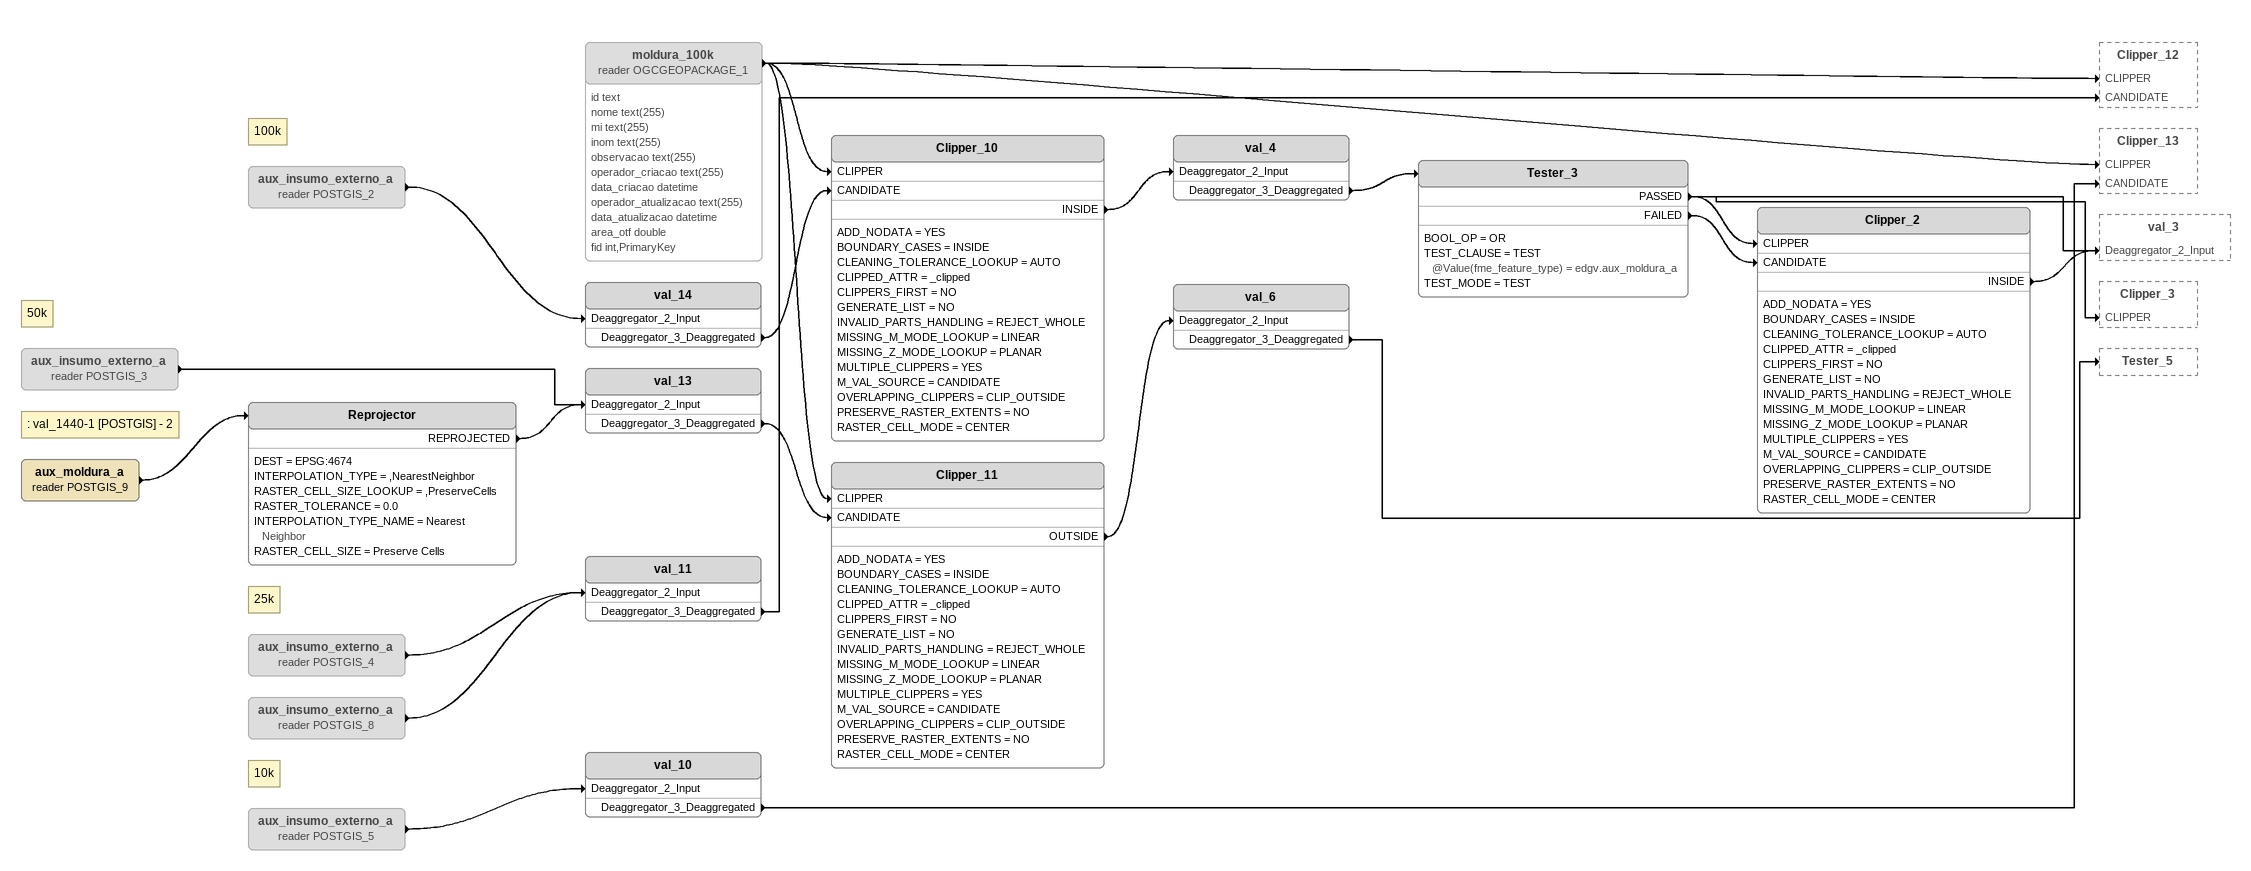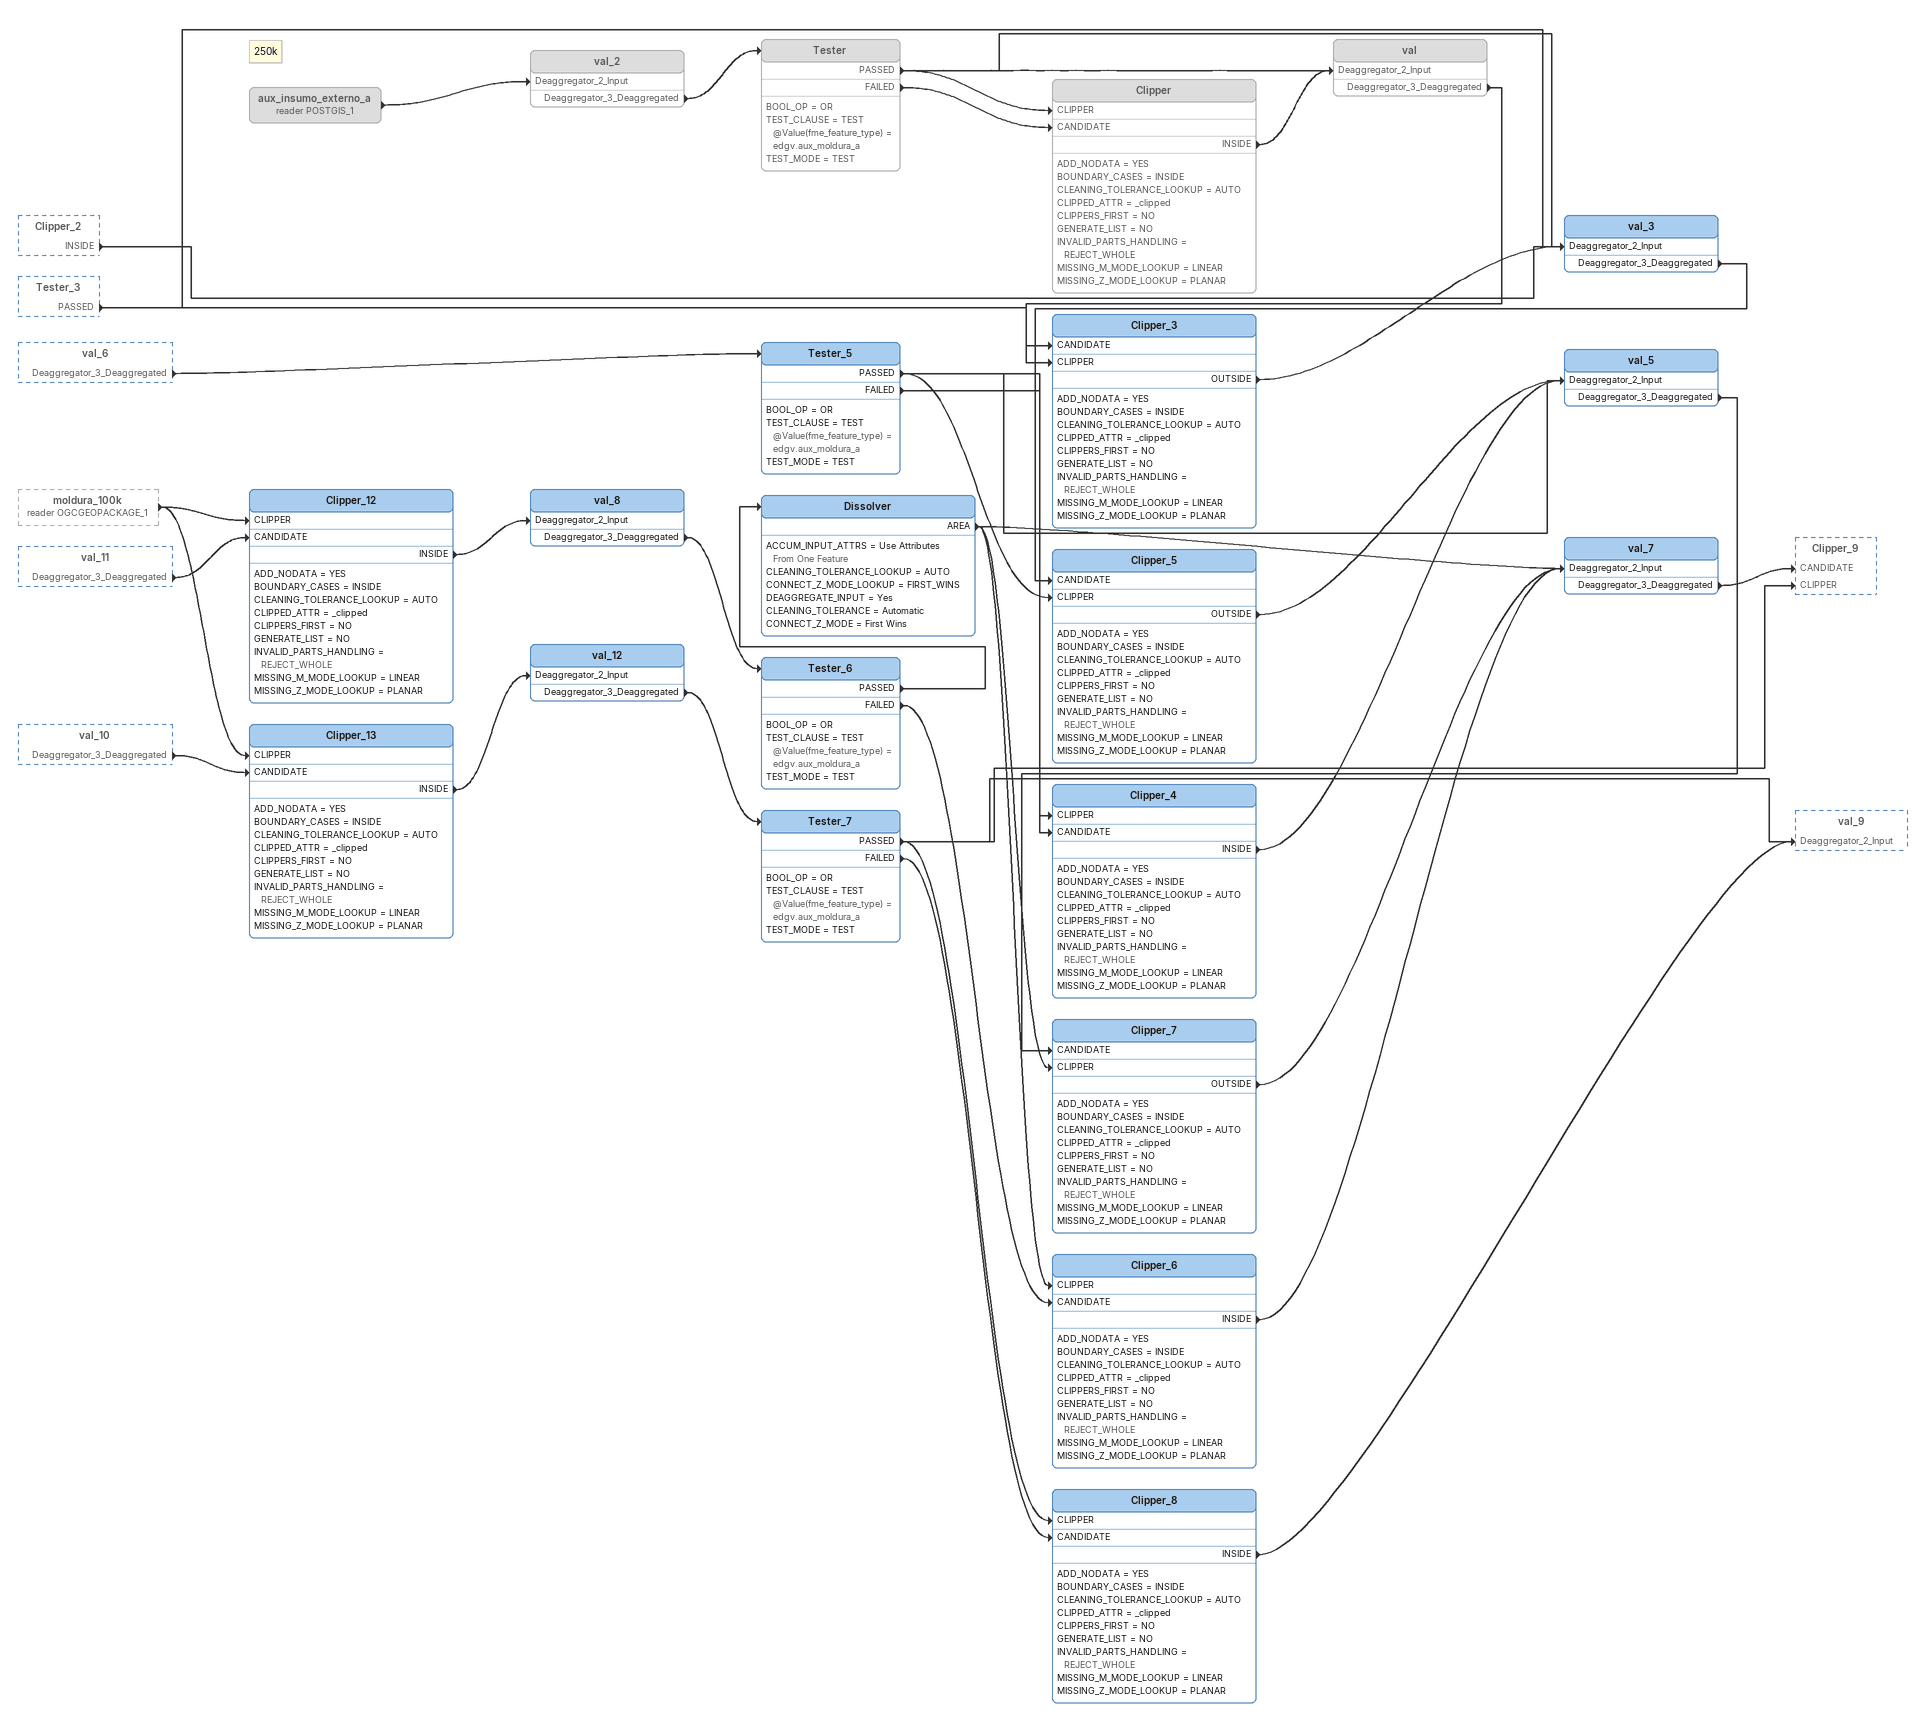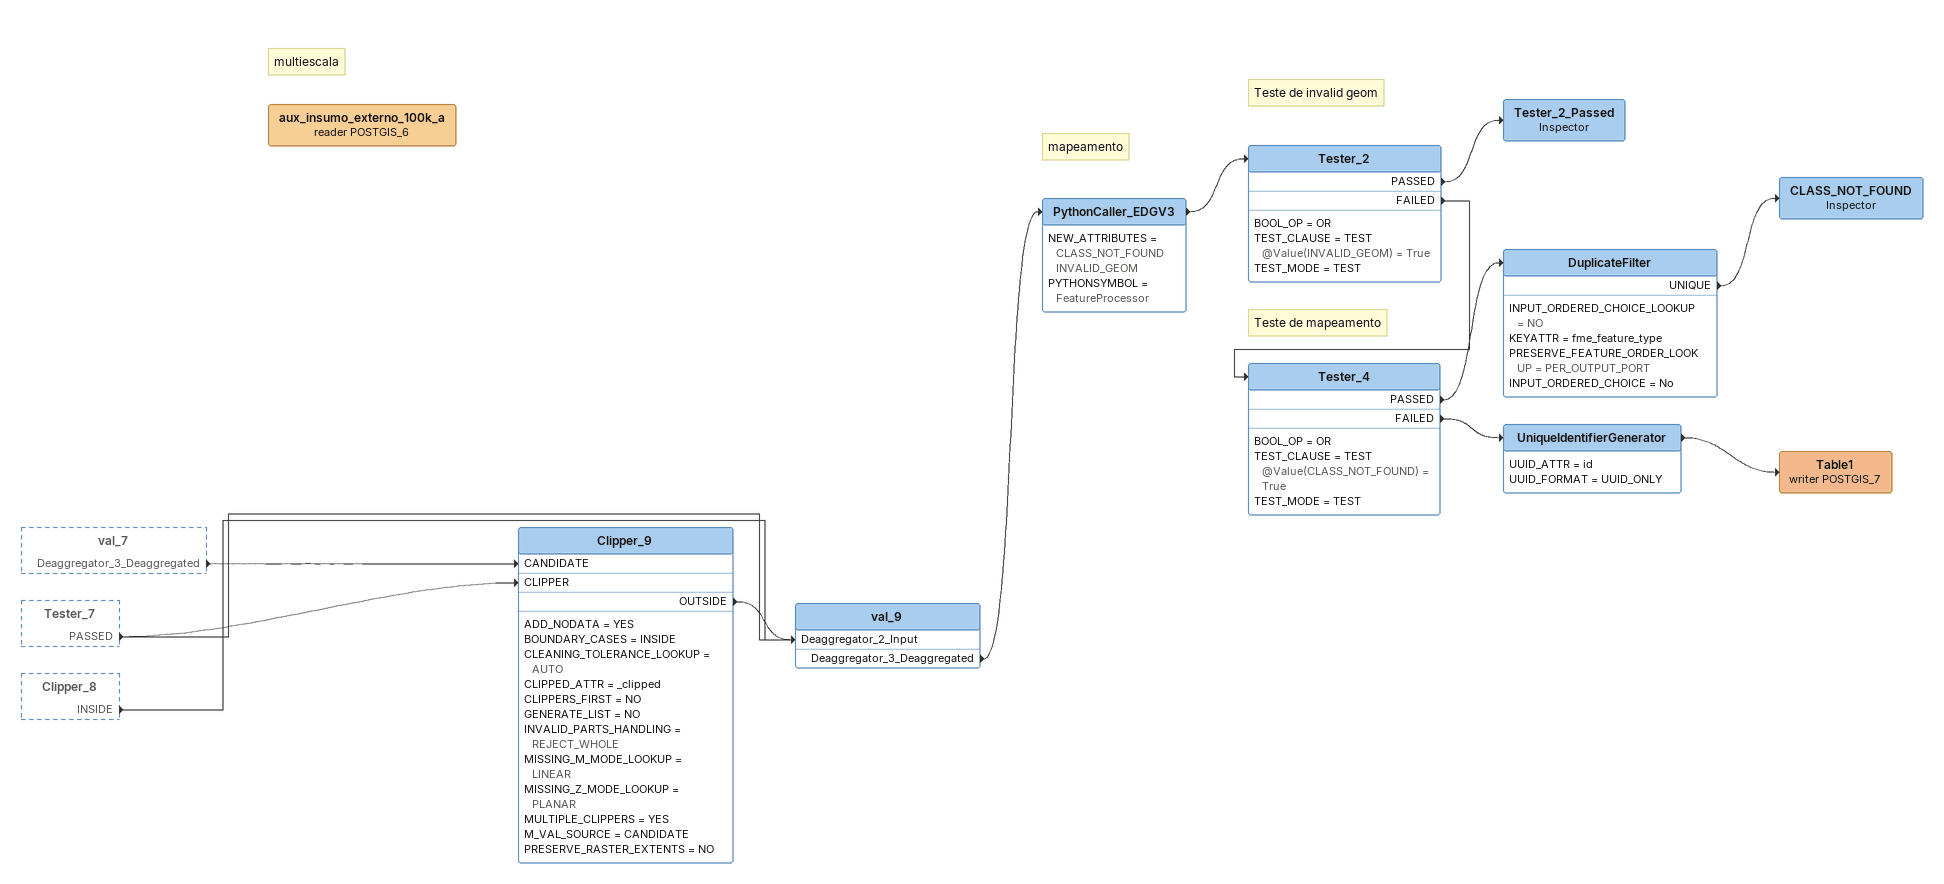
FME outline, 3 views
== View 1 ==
Note: : val_1440-1 [POSTGIS] - 2
aux_moldura_a (reader POSTGIS_9)
    -> Reprojector
Reprojector
    DEST = EPSG:4674
    INTERPOLATION_TYPE = ,NearestNeighbor
    RASTER_CELL_SIZE_LOOKUP = ,PreserveCells
    RASTER_TOLERANCE = 0.0
    INTERPOLATION_TYPE_NAME = Nearest Neighbor
    RASTER_CELL_SIZE = Preserve Cells
    REPROJECTED -> val_13 [Deaggregator_2_Input]
Note: 50k
aux_insumo_externo_a (reader POSTGIS_3) [off]
    -> val_13 [Deaggregator_2_Input]
val_13
    Deaggregator_3_Deaggregated -> Clipper_11 [CANDIDATE]
Note: 100k
aux_insumo_externo_a (reader POSTGIS_2) [off]
    -> val_14 [Deaggregator_2_Input]
val_14
    Deaggregator_3_Deaggregated -> Clipper_10 [CANDIDATE]
aux_insumo_externo_a (reader POSTGIS_8) [off]
    -> val_11 [Deaggregator_2_Input]
Note: 10k
aux_insumo_externo_a (reader POSTGIS_5) [off]
    -> val_10 [Deaggregator_2_Input]
val_10
    Deaggregator_3_Deaggregated -> Clipper_13 [CANDIDATE]
Note: 25k
aux_insumo_externo_a (reader POSTGIS_4) [off]
    -> val_11 [Deaggregator_2_Input]
val_11
    Deaggregator_3_Deaggregated -> Clipper_12 [CANDIDATE]
moldura_100k (reader OGCGEOPACKAGE_1) [off]
    attributes: id text, nome text(255), mi text(255), inom text(255), observacao text(255), operador_criacao text(255), data_criacao datetime, operador_atualizacao text(255), data_atualizacao datetime, area_otf double, fid int,PrimaryKey
    -> Clipper_10 [CLIPPER]
    -> Clipper_11 [CLIPPER]
    -> Clipper_12 [CLIPPER]
    -> Clipper_13 [CLIPPER]
Clipper_10
    ADD_NODATA = YES
    BOUNDARY_CASES = INSIDE
    CLEANING_TOLERANCE_LOOKUP = AUTO
    CLIPPED_ATTR = _clipped
    CLIPPERS_FIRST = NO
    GENERATE_LIST = NO
    INVALID_PARTS_HANDLING = REJECT_WHOLE
    MISSING_M_MODE_LOOKUP = LINEAR
    MISSING_Z_MODE_LOOKUP = PLANAR
    MULTIPLE_CLIPPERS = YES
    M_VAL_SOURCE = CANDIDATE
    OVERLAPPING_CLIPPERS = CLIP_OUTSIDE
    PRESERVE_RASTER_EXTENTS = NO
    RASTER_CELL_MODE = CENTER
    INSIDE -> val_4 [Deaggregator_2_Input]
val_4
    Deaggregator_3_Deaggregated -> Tester_3
Tester_3
    BOOL_OP = OR
    TEST_CLAUSE = TEST @Value(fme_feature_type) = edgv.aux_moldura_a
    TEST_MODE = TEST
    PASSED -> Clipper_2 [CLIPPER]
    PASSED -> val_3 [Deaggregator_2_Input]
    PASSED -> Clipper_3 [CLIPPER]
    FAILED -> Clipper_2 [CANDIDATE]
Clipper_2
    ADD_NODATA = YES
    BOUNDARY_CASES = INSIDE
    CLEANING_TOLERANCE_LOOKUP = AUTO
    CLIPPED_ATTR = _clipped
    CLIPPERS_FIRST = NO
    GENERATE_LIST = NO
    INVALID_PARTS_HANDLING = REJECT_WHOLE
    MISSING_M_MODE_LOOKUP = LINEAR
    MISSING_Z_MODE_LOOKUP = PLANAR
    MULTIPLE_CLIPPERS = YES
    M_VAL_SOURCE = CANDIDATE
    OVERLAPPING_CLIPPERS = CLIP_OUTSIDE
    PRESERVE_RASTER_EXTENTS = NO
    RASTER_CELL_MODE = CENTER
    INSIDE -> val_3 [Deaggregator_2_Input]
Clipper_11
    ADD_NODATA = YES
    BOUNDARY_CASES = INSIDE
    CLEANING_TOLERANCE_LOOKUP = AUTO
    CLIPPED_ATTR = _clipped
    CLIPPERS_FIRST = NO
    GENERATE_LIST = NO
    INVALID_PARTS_HANDLING = REJECT_WHOLE
    MISSING_M_MODE_LOOKUP = LINEAR
    MISSING_Z_MODE_LOOKUP = PLANAR
    MULTIPLE_CLIPPERS = YES
    M_VAL_SOURCE = CANDIDATE
    OVERLAPPING_CLIPPERS = CLIP_OUTSIDE
    PRESERVE_RASTER_EXTENTS = NO
    RASTER_CELL_MODE = CENTER
    OUTSIDE -> val_6 [Deaggregator_2_Input]
val_6
    Deaggregator_3_Deaggregated -> Tester_5

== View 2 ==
Clipper_2 [outside]
    INSIDE -> val_3 [Deaggregator_2_Input]
Tester_3 [outside]
    PASSED -> val_3 [Deaggregator_2_Input]
    PASSED -> Clipper_3 [CLIPPER]
val_6 [outside]
    Deaggregator_3_Deaggregated -> Tester_5
moldura_100k (reader OGCGEOPACKAGE_1) [outside]
    -> Clipper_12 [CLIPPER]
    -> Clipper_13 [CLIPPER]
val_11 [outside]
    Deaggregator_3_Deaggregated -> Clipper_12 [CANDIDATE]
val_10 [outside]
    Deaggregator_3_Deaggregated -> Clipper_13 [CANDIDATE]
Tester_5
    BOOL_OP = OR
    TEST_CLAUSE = TEST @Value(fme_feature_type) = edgv.aux_moldura_a
    TEST_MODE = TEST
    PASSED -> Clipper_4 [CLIPPER]
    PASSED -> val_5 [Deaggregator_2_Input]
    PASSED -> Clipper_5 [CLIPPER]
    FAILED -> Clipper_4 [CANDIDATE]
Clipper_4
    ADD_NODATA = YES
    BOUNDARY_CASES = INSIDE
    CLEANING_TOLERANCE_LOOKUP = AUTO
    CLIPPED_ATTR = _clipped
    CLIPPERS_FIRST = NO
    GENERATE_LIST = NO
    INVALID_PARTS_HANDLING = REJECT_WHOLE
    MISSING_M_MODE_LOOKUP = LINEAR
    MISSING_Z_MODE_LOOKUP = PLANAR
    INSIDE -> val_5 [Deaggregator_2_Input]
Clipper_12
    ADD_NODATA = YES
    BOUNDARY_CASES = INSIDE
    CLEANING_TOLERANCE_LOOKUP = AUTO
    CLIPPED_ATTR = _clipped
    CLIPPERS_FIRST = NO
    GENERATE_LIST = NO
    INVALID_PARTS_HANDLING = REJECT_WHOLE
    MISSING_M_MODE_LOOKUP = LINEAR
    MISSING_Z_MODE_LOOKUP = PLANAR
    INSIDE -> val_8 [Deaggregator_2_Input]
val_8
    Deaggregator_3_Deaggregated -> Tester_6
Tester_6
    BOOL_OP = OR
    TEST_CLAUSE = TEST @Value(fme_feature_type) = edgv.aux_moldura_a
    TEST_MODE = TEST
    PASSED -> Dissolver
    FAILED -> Clipper_6 [CANDIDATE]
Dissolver
    ACCUM_INPUT_ATTRS = Use Attributes From One Feature
    CLEANING_TOLERANCE_LOOKUP = AUTO
    CONNECT_Z_MODE_LOOKUP = FIRST_WINS
    DEAGGREGATE_INPUT = Yes
    CLEANING_TOLERANCE = Automatic
    CONNECT_Z_MODE = First Wins
    AREA -> Clipper_6 [CLIPPER]
    AREA -> val_7 [Deaggregator_2_Input]
    AREA -> Clipper_7 [CLIPPER]
Clipper_6
    ADD_NODATA = YES
    BOUNDARY_CASES = INSIDE
    CLEANING_TOLERANCE_LOOKUP = AUTO
    CLIPPED_ATTR = _clipped
    CLIPPERS_FIRST = NO
    GENERATE_LIST = NO
    INVALID_PARTS_HANDLING = REJECT_WHOLE
    MISSING_M_MODE_LOOKUP = LINEAR
    MISSING_Z_MODE_LOOKUP = PLANAR
    INSIDE -> val_7 [Deaggregator_2_Input]
Clipper_13
    ADD_NODATA = YES
    BOUNDARY_CASES = INSIDE
    CLEANING_TOLERANCE_LOOKUP = AUTO
    CLIPPED_ATTR = _clipped
    CLIPPERS_FIRST = NO
    GENERATE_LIST = NO
    INVALID_PARTS_HANDLING = REJECT_WHOLE
    MISSING_M_MODE_LOOKUP = LINEAR
    MISSING_Z_MODE_LOOKUP = PLANAR
    INSIDE -> val_12 [Deaggregator_2_Input]
val_12
    Deaggregator_3_Deaggregated -> Tester_7
Tester_7
    BOOL_OP = OR
    TEST_CLAUSE = TEST @Value(fme_feature_type) = edgv.aux_moldura_a
    TEST_MODE = TEST
    PASSED -> Clipper_8 [CLIPPER]
    PASSED -> val_9 [Deaggregator_2_Input]
    PASSED -> Clipper_9 [CLIPPER]
    FAILED -> Clipper_8 [CANDIDATE]
Clipper_8
    ADD_NODATA = YES
    BOUNDARY_CASES = INSIDE
    CLEANING_TOLERANCE_LOOKUP = AUTO
    CLIPPED_ATTR = _clipped
    CLIPPERS_FIRST = NO
    GENERATE_LIST = NO
    INVALID_PARTS_HANDLING = REJECT_WHOLE
    MISSING_M_MODE_LOOKUP = LINEAR
    MISSING_Z_MODE_LOOKUP = PLANAR
    INSIDE -> val_9 [Deaggregator_2_Input]
Note: 250k
aux_insumo_externo_a (reader POSTGIS_1) [off]
    -> val_2 [Deaggregator_2_Input]
val_2 [off]
    Deaggregator_3_Deaggregated -> Tester
Tester [off]
    BOOL_OP = OR
    TEST_CLAUSE = TEST @Value(fme_feature_type) = edgv.aux_moldura_a
    TEST_MODE = TEST
    PASSED -> Clipper [CLIPPER]
    PASSED -> val [Deaggregator_2_Input]
    PASSED -> val_3 [Deaggregator_2_Input]
    FAILED -> Clipper [CANDIDATE]
Clipper [off]
    ADD_NODATA = YES
    BOUNDARY_CASES = INSIDE
    CLEANING_TOLERANCE_LOOKUP = AUTO
    CLIPPED_ATTR = _clipped
    CLIPPERS_FIRST = NO
    GENERATE_LIST = NO
    INVALID_PARTS_HANDLING = REJECT_WHOLE
    MISSING_M_MODE_LOOKUP = LINEAR
    MISSING_Z_MODE_LOOKUP = PLANAR
    INSIDE -> val [Deaggregator_2_Input]
val [off]
    Deaggregator_3_Deaggregated -> Clipper_3 [CANDIDATE]
Clipper_3
    ADD_NODATA = YES
    BOUNDARY_CASES = INSIDE
    CLEANING_TOLERANCE_LOOKUP = AUTO
    CLIPPED_ATTR = _clipped
    CLIPPERS_FIRST = NO
    GENERATE_LIST = NO
    INVALID_PARTS_HANDLING = REJECT_WHOLE
    MISSING_M_MODE_LOOKUP = LINEAR
    MISSING_Z_MODE_LOOKUP = PLANAR
    OUTSIDE -> val_3 [Deaggregator_2_Input]
val_3
    Deaggregator_3_Deaggregated -> Clipper_5 [CANDIDATE]
Clipper_5
    ADD_NODATA = YES
    BOUNDARY_CASES = INSIDE
    CLEANING_TOLERANCE_LOOKUP = AUTO
    CLIPPED_ATTR = _clipped
    CLIPPERS_FIRST = NO
    GENERATE_LIST = NO
    INVALID_PARTS_HANDLING = REJECT_WHOLE
    MISSING_M_MODE_LOOKUP = LINEAR
    MISSING_Z_MODE_LOOKUP = PLANAR
    OUTSIDE -> val_5 [Deaggregator_2_Input]
val_5
    Deaggregator_3_Deaggregated -> Clipper_7 [CANDIDATE]
Clipper_7
    ADD_NODATA = YES
    BOUNDARY_CASES = INSIDE
    CLEANING_TOLERANCE_LOOKUP = AUTO
    CLIPPED_ATTR = _clipped
    CLIPPERS_FIRST = NO
    GENERATE_LIST = NO
    INVALID_PARTS_HANDLING = REJECT_WHOLE
    MISSING_M_MODE_LOOKUP = LINEAR
    MISSING_Z_MODE_LOOKUP = PLANAR
    OUTSIDE -> val_7 [Deaggregator_2_Input]
val_7
    Deaggregator_3_Deaggregated -> Clipper_9 [CANDIDATE]

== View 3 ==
val_7 [outside]
    Deaggregator_3_Deaggregated -> Clipper_9 [CANDIDATE]
Tester_7 [outside]
    PASSED -> val_9 [Deaggregator_2_Input]
    PASSED -> Clipper_9 [CLIPPER]
Clipper_8 [outside]
    INSIDE -> val_9 [Deaggregator_2_Input]
Note: multiescala
aux_insumo_externo_100k_a (reader POSTGIS_6)
Clipper_9
    ADD_NODATA = YES
    BOUNDARY_CASES = INSIDE
    CLEANING_TOLERANCE_LOOKUP = AUTO
    CLIPPED_ATTR = _clipped
    CLIPPERS_FIRST = NO
    GENERATE_LIST = NO
    INVALID_PARTS_HANDLING = REJECT_WHOLE
    MISSING_M_MODE_LOOKUP = LINEAR
    MISSING_Z_MODE_LOOKUP = PLANAR
    MULTIPLE_CLIPPERS = YES
    M_VAL_SOURCE = CANDIDATE
    PRESERVE_RASTER_EXTENTS = NO
    OUTSIDE -> val_9 [Deaggregator_2_Input]
val_9
    Deaggregator_3_Deaggregated -> PythonCaller_EDGV3
Note: mapeamento
PythonCaller_EDGV3
    NEW_ATTRIBUTES = CLASS_NOT_FOUND INVALID_GEOM
    PYTHONSYMBOL = FeatureProcessor
    -> Tester_2
Note: Teste de invalid geom
Tester_2
    BOOL_OP = OR
    TEST_CLAUSE = TEST @Value(INVALID_GEOM) = True
    TEST_MODE = TEST
    PASSED -> Tester_2_Passed
    FAILED -> Tester_4
Tester_2_Passed: Inspector
Note: Teste de mapeamento
Tester_4
    BOOL_OP = OR
    TEST_CLAUSE = TEST @Value(CLASS_NOT_FOUND) = True
    TEST_MODE = TEST
    PASSED -> DuplicateFilter
    FAILED -> UniqueIdentifierGenerator
DuplicateFilter
    INPUT_ORDERED_CHOICE_LOOKUP = NO
    KEYATTR = fme_feature_type
    PRESERVE_FEATURE_ORDER_LOOKUP = PER_OUTPUT_PORT
    INPUT_ORDERED_CHOICE = No
    UNIQUE -> CLASS_NOT_FOUND
CLASS_NOT_FOUND: Inspector
UniqueIdentifierGenerator
    UUID_ATTR = id
    UUID_FORMAT = UUID_ONLY
    -> Table1 (writer POSTGIS_7)
Table1 (writer POSTGIS_7)
